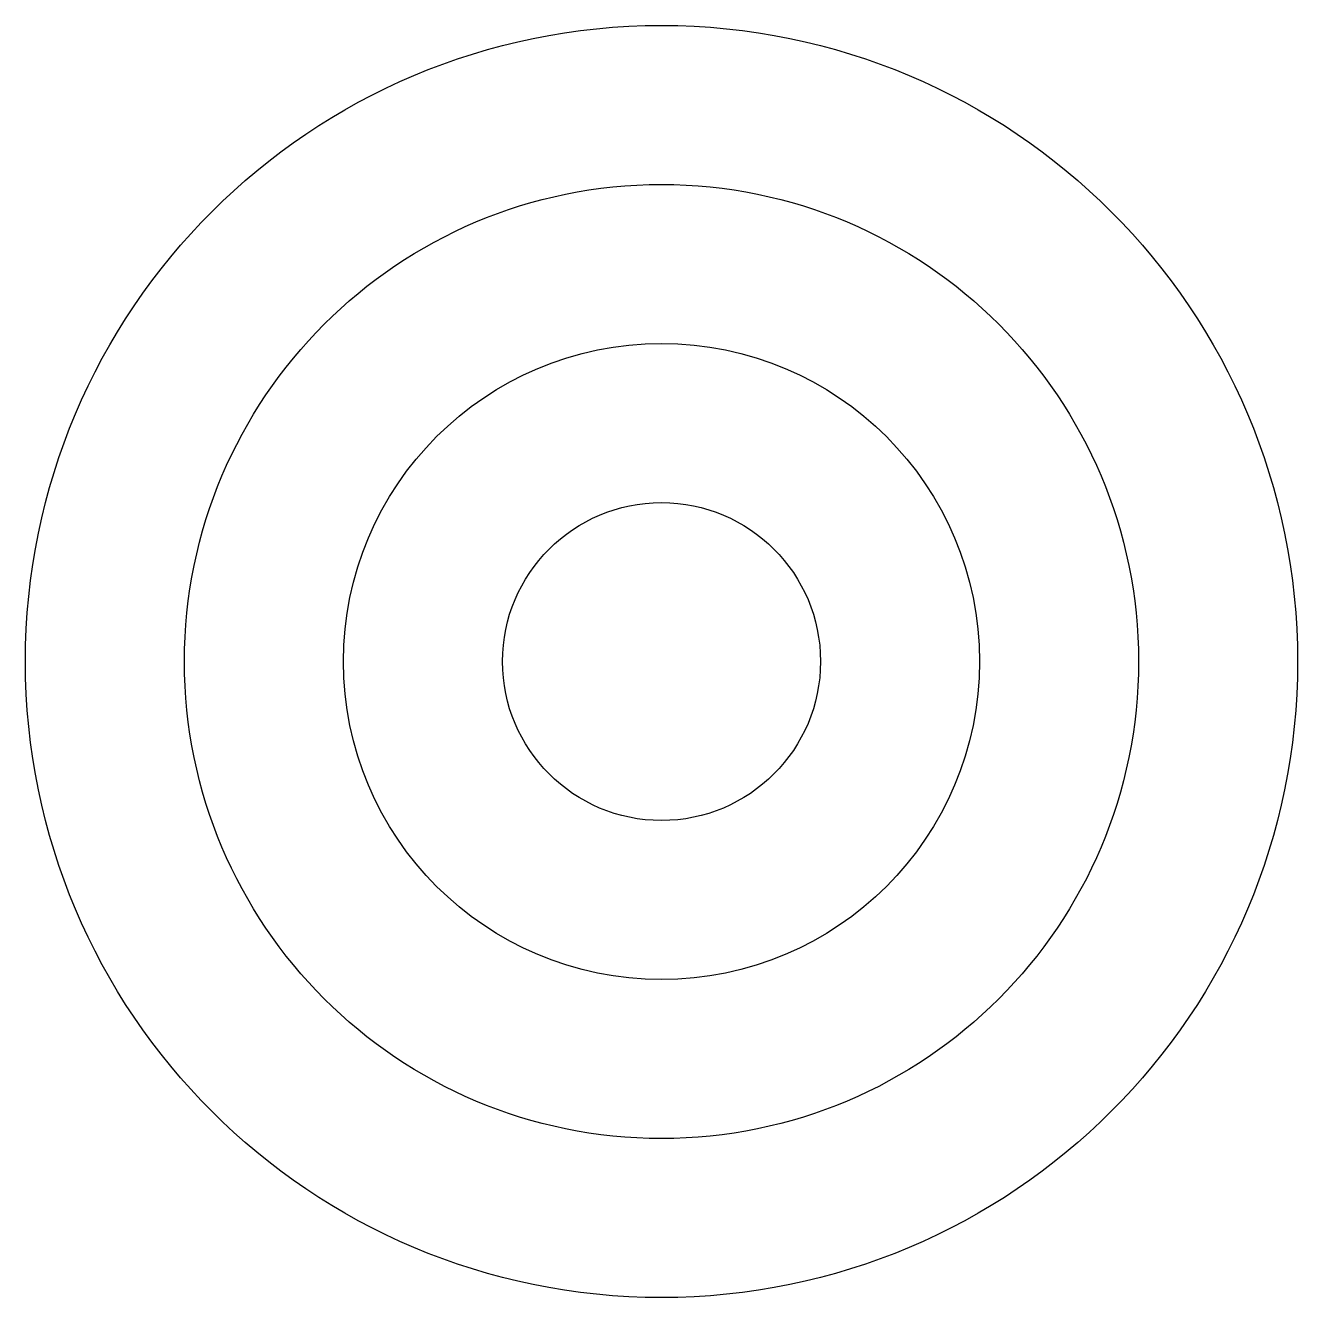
# Model space of a CAD drawing. Header units: millimetres. Extents: x 1846.36 to 1848.64, y 2295.11 to 2297.39.
import ezdxf

# ---------------------------------------------------------------- set-up
doc = ezdxf.new("R2010")
doc.units = ezdxf.units.MM

msp = doc.modelspace()

# ---------------------------------------------------------------- linework, layer by layer
for radius in [1.1394, 0.8545, 0.5697, 0.2848]:
    msp.add_circle((1847.4999, 2296.2478), radius)

doc.saveas('drawing.dxf')
